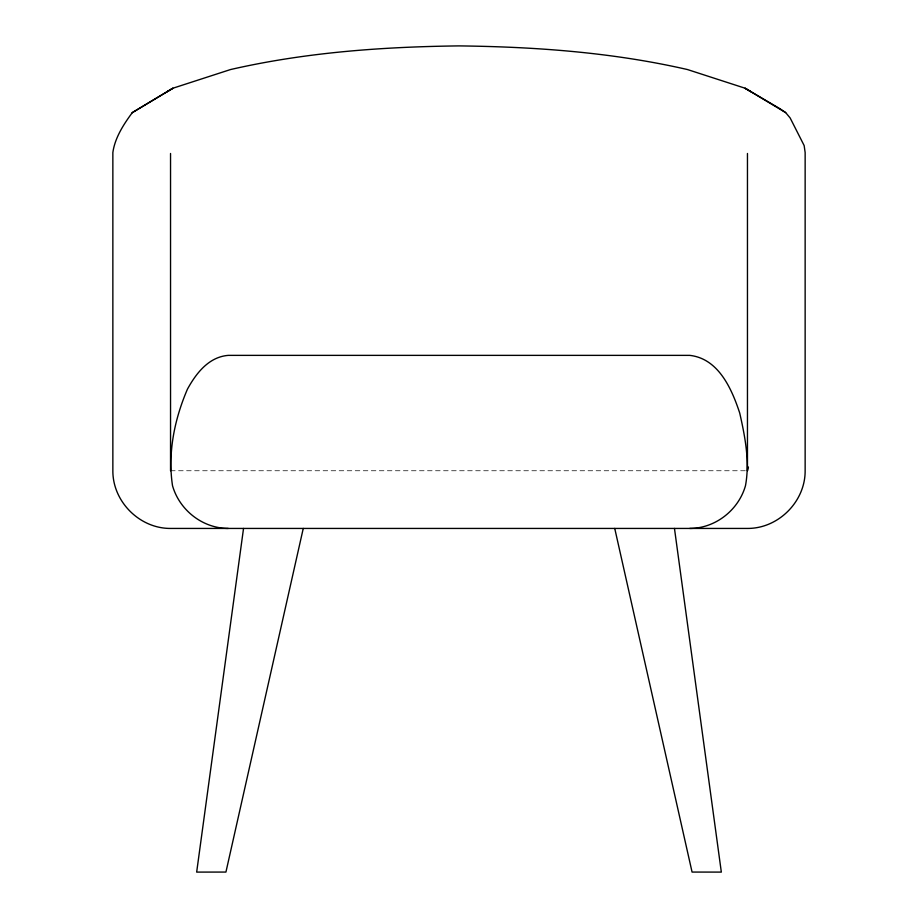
<?xml version="1.0" encoding="UTF-8"?>
<svg xmlns="http://www.w3.org/2000/svg" width="918" height="918" viewBox="0 0 918 918"><rect width="100%" height="100%" fill="white"/><g stroke="black" fill="none" stroke-linecap="round" stroke-linejoin="round"><path stroke-width="0.69" stroke-dasharray="4.59 3.44" d="M170.541 470.75L746.047 470.75"/><path stroke-width="1.38" d="M228.238 528.435C202.637 528.401 179.423 510.121 172.515 485.679C167.558 453.044 174.489 419.239 187.444 389.163C196.142 373.27 208.765 356.941 228.238 355.369L689.762 355.369C718.53 358.605 731.749 388.83 739.724 413.054C745.049 436.738 749.949 461.467 745.485 485.679C738.577 510.121 715.363 528.401 689.762 528.435M243.534 528.435L196.67 872.1L225.931 872.066L303.261 528.435M748.434 467.032L747.459 470.75L747.459 153.478M132.33 112.604C123.62 124.332 114.899 137.815 112.857 152.537L112.857 470.75C112.662 501.63 139.674 528.63 170.541 528.435L747.459 528.435C778.326 528.63 805.338 501.63 805.143 470.75L805.143 152.537L804.157 145.583L790.146 117.952L785.67 112.604L779.841 108.657L745.072 88.22L687.479 69.55C612.558 52.372 535.699 46.807 459 45.9C382.301 46.807 305.442 52.372 230.521 69.55L172.928 88.22L132.33 112.604L172.928 88.22L167.237 91.651M785.67 112.604L745.072 88.22L750.763 91.651M614.739 528.435L692.069 872.066L721.33 872.1L674.466 528.435M170.541 153.478L170.541 470.75"/></g></svg>
